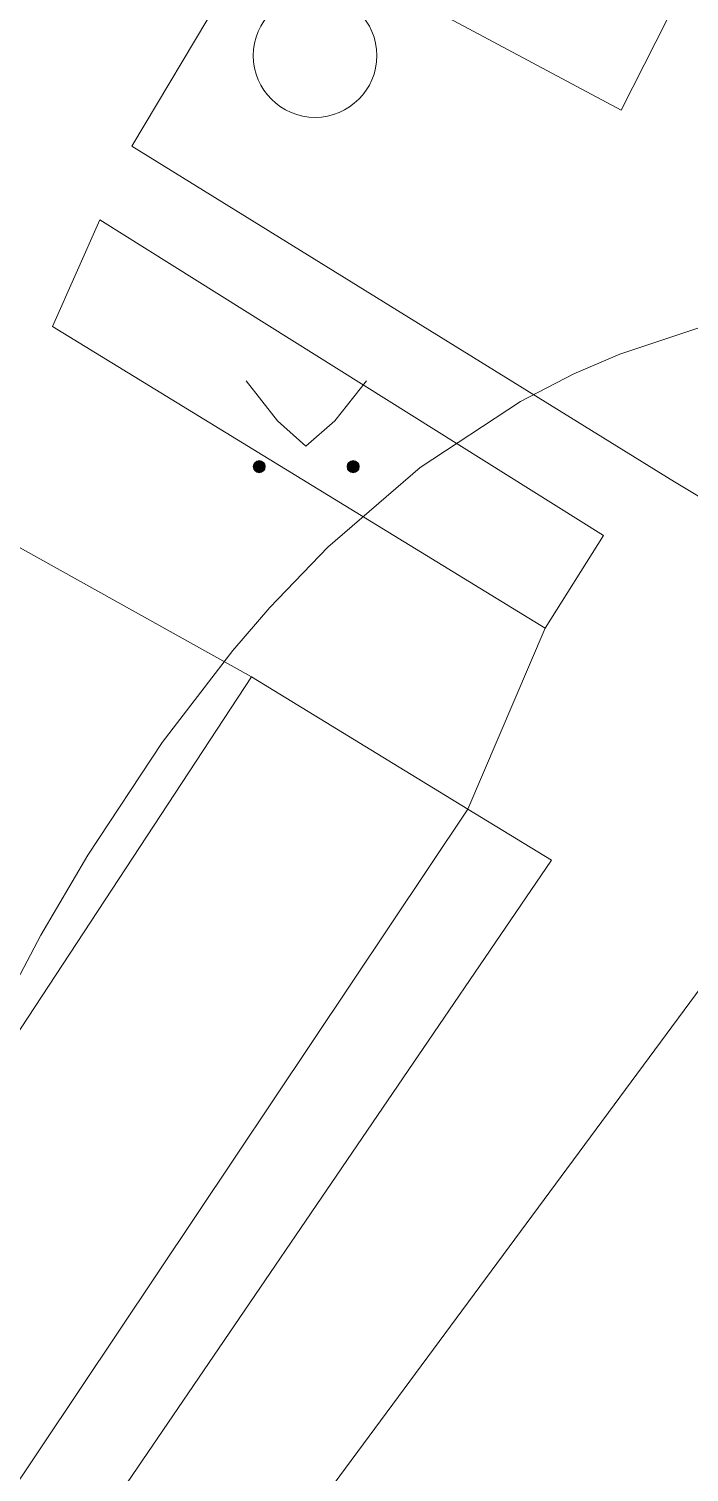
# Model space of a CAD drawing. Extents: x 1000 to 4000, y -5000 to -1000.
# Drawn here: x 1522.32 to 1533.01, y -4506.58 to -4483.21 of the extents above; entities that cross this region are included whole.
import ezdxf

# ---------------------------------------------------------------- set-up
doc = ezdxf.new("R2010")
doc.units = 0
doc.header["$MEASUREMENT"] = 0
for name, color, linetype in [('СЛОЙ_11', 7, 'CONTINUOUS'), ('СЛОЙ_24', 7, 'CONTINUOUS'), ('СЛОЙ_3', 7, 'CONTINUOUS'), ('СЛОЙ_41', 7, 'CONTINUOUS'), ('СЛОЙ_50', 7, 'CONTINUOUS')]:
    doc.layers.add(name, color=color, linetype=linetype)

msp = doc.modelspace()

# ---------------------------------------------------------------- linework, layer by layer
at = {"layer": 'СЛОЙ_11', "color": 253, "linetype": 'Continuous', "lineweight": 0}
for points in [[(1529.432, -4495.847), (1530.683, -4492.916)], [(1487.943, -4557.895), (1529.432, -4495.847)]]:
    msp.add_lwpolyline(points, dxfattribs=at)
at = {"layer": 'СЛОЙ_24', "color": 253, "linetype": 'Continuous', "lineweight": 0}
for p, q in [((1523.989, -4485.111), (1526.173, -4481.456)), ((1523.471, -4486.304), (1531.625, -4491.417)), ((1522.706, -4488.035), (1530.683, -4492.916))]:
    msp.add_line(p, q, dxfattribs=at)
for points in [[(1526.173, -4481.456), (1531.912, -4484.532), (1537.319, -4473.867), (1535.851, -4472.939), (1537.456, -4470.559)], [(1523.989, -4485.111), (1532.778, -4490.548)], [(1522.706, -4488.035), (1523.471, -4486.304)], [(1532.778, -4490.548), (1554.78, -4503.781), (1565.059, -4517.099), (1573.124, -4529.631), (1576.808, -4529.28)], [(1513.424, -4502.291), (1520.949, -4490.931), (1525.928, -4493.703)], [(1530.683, -4492.916), (1531.625, -4491.417)], [(1513.424, -4502.291), (1518.466, -4505.074), (1525.928, -4493.703)], [(1525.928, -4493.703), (1529.432, -4495.847)], [(1529.432, -4495.847), (1530.786, -4496.675)], [(1490.764, -4557.572), (1501.8, -4539.205), (1530.786, -4496.675)], [(1509.987, -4530.132), (1533.683, -4498.089)]]:
    msp.add_lwpolyline(points, dxfattribs=at)
at = {"layer": 'СЛОЙ_3', "color": 253, "linetype": 'Continuous', "lineweight": 0}
msp.add_circle((1526.957, -4483.647), 1, dxfattribs=at)
at = {"layer": 'СЛОЙ_41', "color": 253, "linetype": 'Continuous', "lineweight": 0}
for p, q in [((1525.84, -4488.912), (1526.35, -4489.562)), ((1527.79, -4488.912), (1527.28, -4489.562)), ((1526.35, -4489.562), (1526.81, -4489.972)), ((1527.28, -4489.562), (1526.81, -4489.972))]:
    msp.add_line(p, q, dxfattribs=at)
for centre in [(1526.054, -4490.302), (1527.575, -4490.302)]:
    msp.add_circle(centre, 0.0976, dxfattribs=at)
for points in [[(1525.958, -4490.321), (1525.956, -4490.302), (1525.958, -4490.282)], [(1525.964, -4490.339), (1525.958, -4490.282), (1525.964, -4490.264)], [(1525.958, -4490.321), (1525.958, -4490.282), (1525.964, -4490.339)], [(1525.973, -4490.356), (1525.964, -4490.264), (1525.973, -4490.247)], [(1525.964, -4490.339), (1525.964, -4490.264), (1525.973, -4490.356)], [(1525.985, -4490.371), (1525.973, -4490.247), (1525.985, -4490.233)], [(1525.973, -4490.356), (1525.973, -4490.247), (1525.985, -4490.371)], [(1526, -4490.383), (1525.985, -4490.233), (1526, -4490.22)], [(1525.985, -4490.371), (1525.985, -4490.233), (1526, -4490.383)], [(1526.017, -4490.392), (1526, -4490.22), (1526.017, -4490.211)], [(1526, -4490.383), (1526, -4490.22), (1526.017, -4490.392)], [(1526.035, -4490.397), (1526.017, -4490.211), (1526.035, -4490.206)], [(1526.017, -4490.392), (1526.017, -4490.211), (1526.035, -4490.397)], [(1526.054, -4490.399), (1526.035, -4490.206), (1526.054, -4490.204)], [(1526.035, -4490.397), (1526.035, -4490.206), (1526.054, -4490.399)], [(1527.479, -4490.321), (1527.477, -4490.302), (1527.479, -4490.282)], [(1527.485, -4490.339), (1527.479, -4490.282), (1527.485, -4490.264)], [(1527.479, -4490.321), (1527.479, -4490.282), (1527.485, -4490.339)], [(1527.494, -4490.356), (1527.485, -4490.264), (1527.494, -4490.247)], [(1527.485, -4490.339), (1527.485, -4490.264), (1527.494, -4490.356)], [(1527.506, -4490.371), (1527.494, -4490.247), (1527.506, -4490.233)], [(1527.494, -4490.356), (1527.494, -4490.247), (1527.506, -4490.371)], [(1527.521, -4490.383), (1527.506, -4490.233), (1527.521, -4490.22)], [(1527.506, -4490.371), (1527.506, -4490.233), (1527.521, -4490.383)], [(1527.538, -4490.392), (1527.521, -4490.22), (1527.538, -4490.211)], [(1527.521, -4490.383), (1527.521, -4490.22), (1527.538, -4490.392)], [(1527.556, -4490.397), (1527.538, -4490.211), (1527.556, -4490.206)], [(1527.538, -4490.392), (1527.538, -4490.211), (1527.556, -4490.397)], [(1527.575, -4490.399), (1527.556, -4490.206), (1527.575, -4490.204)], [(1527.556, -4490.397), (1527.556, -4490.206), (1527.575, -4490.399)]]:
    msp.add_solid(points, dxfattribs=at)
at = {"layer": 'СЛОЙ_41', "color": 253, "linetype": 'Continuous', "lineweight": 0, "extrusion": (0, 0, -1)}
for points in [[(-1526.054, -4490.399), (-1526.054, -4490.204), (-1526.073, -4490.397)], [(-1526.073, -4490.397), (-1526.054, -4490.204), (-1526.073, -4490.206)], [(-1526.073, -4490.397), (-1526.073, -4490.206), (-1526.091, -4490.392)], [(-1526.091, -4490.392), (-1526.073, -4490.206), (-1526.091, -4490.211)], [(-1526.091, -4490.392), (-1526.091, -4490.211), (-1526.108, -4490.383)], [(-1526.108, -4490.383), (-1526.091, -4490.211), (-1526.108, -4490.22)], [(-1526.108, -4490.383), (-1526.108, -4490.22), (-1526.123, -4490.371)], [(-1526.123, -4490.371), (-1526.108, -4490.22), (-1526.123, -4490.233)], [(-1526.123, -4490.371), (-1526.123, -4490.233), (-1526.135, -4490.356)], [(-1526.135, -4490.356), (-1526.123, -4490.233), (-1526.135, -4490.247)], [(-1526.135, -4490.356), (-1526.135, -4490.247), (-1526.144, -4490.339)], [(-1526.144, -4490.339), (-1526.135, -4490.247), (-1526.144, -4490.264)], [(-1526.144, -4490.339), (-1526.144, -4490.264), (-1526.15, -4490.321)], [(-1526.15, -4490.321), (-1526.144, -4490.264), (-1526.15, -4490.282)], [(-1526.15, -4490.321), (-1526.15, -4490.282), (-1526.152, -4490.302)], [(-1527.575, -4490.399), (-1527.575, -4490.204), (-1527.594, -4490.397)], [(-1527.594, -4490.397), (-1527.575, -4490.204), (-1527.594, -4490.206)], [(-1527.594, -4490.397), (-1527.594, -4490.206), (-1527.612, -4490.392)], [(-1527.612, -4490.392), (-1527.594, -4490.206), (-1527.612, -4490.211)], [(-1527.612, -4490.392), (-1527.612, -4490.211), (-1527.629, -4490.383)], [(-1527.629, -4490.383), (-1527.612, -4490.211), (-1527.629, -4490.22)], [(-1527.629, -4490.383), (-1527.629, -4490.22), (-1527.644, -4490.371)], [(-1527.644, -4490.371), (-1527.629, -4490.22), (-1527.644, -4490.233)], [(-1527.644, -4490.371), (-1527.644, -4490.233), (-1527.656, -4490.356)], [(-1527.656, -4490.356), (-1527.644, -4490.233), (-1527.656, -4490.247)], [(-1527.656, -4490.356), (-1527.656, -4490.247), (-1527.665, -4490.339)], [(-1527.665, -4490.339), (-1527.656, -4490.247), (-1527.665, -4490.264)], [(-1527.665, -4490.339), (-1527.665, -4490.264), (-1527.671, -4490.321)], [(-1527.671, -4490.321), (-1527.665, -4490.264), (-1527.671, -4490.282)], [(-1527.671, -4490.321), (-1527.671, -4490.282), (-1527.673, -4490.302)]]:
    msp.add_solid(points, dxfattribs=at)
at = {"layer": 'СЛОЙ_50', "color": 253, "linetype": 'Continuous', "lineweight": 0}
msp.add_lwpolyline([(1521.076, -4500.617), (1522.518, -4497.886), (1523.28, -4496.595), (1524.484, -4494.77), (1525.626, -4493.277), (1526.225, -4492.582), (1527.162, -4491.607), (1528.661, -4490.315), (1530.284, -4489.245), (1531.146, -4488.801), (1531.894, -4488.479), (1533.46, -4487.957), (1535.111, -4487.581), (1536.254, -4487.4), (1538.628, -4487.178), (1541.904, -4487.055), (1547.551, -4487.157), (1550.178, -4487.148), (1552.796, -4487.039)], dxfattribs=at)

doc.saveas('drawing.dxf')
